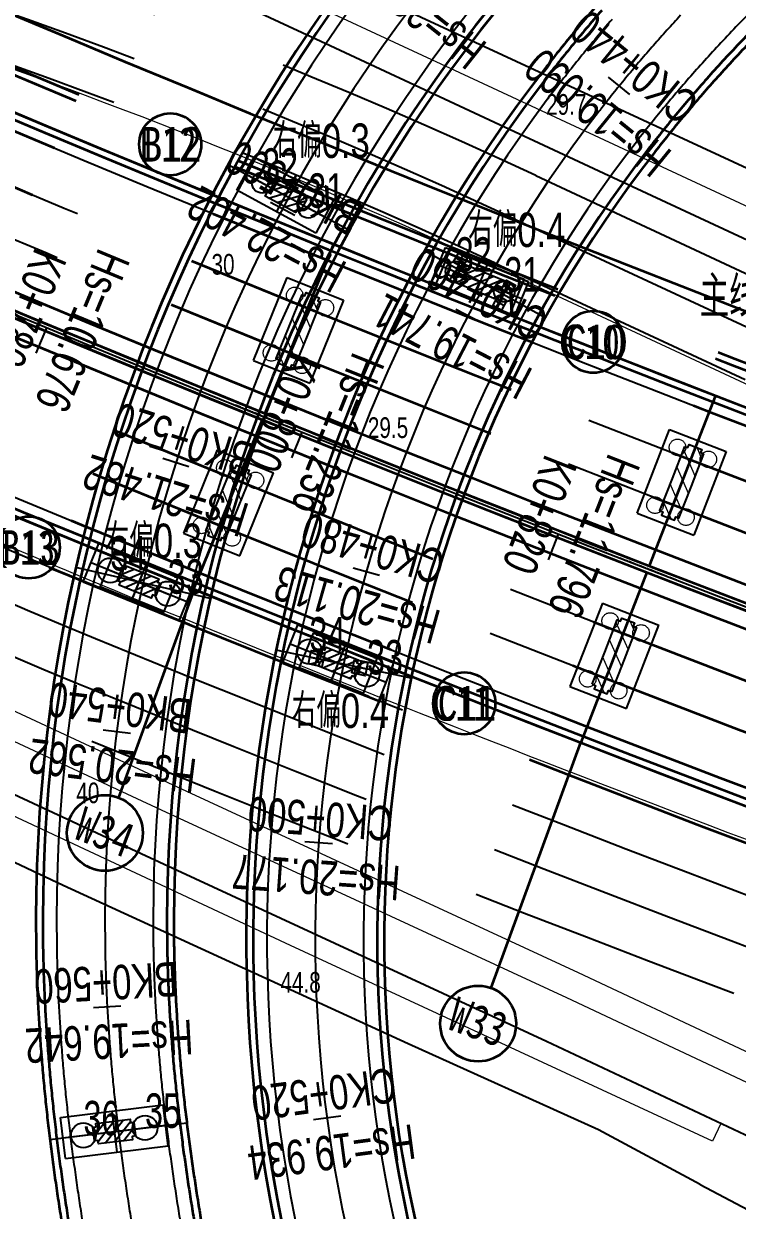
# Model space of a CAD drawing. Extents: x 0 to 558779, y 0 to 2762081.
# Drawn here: x 517031.2 to 517082.9, y 2757930.9 to 2758016.9 of the extents above; entities that cross this region are included whole.
import ezdxf
from ezdxf.enums import TextEntityAlignment as Align

# ---------------------------------------------------------------- set-up
doc = ezdxf.new("R2010")
doc.units = 0
doc.header["$LTSCALE"] = 20
for name, pattern in [('CENTER', [2, 1.25, -0.25, 0.25, -0.25]), ('DASHED', [19.049999999999997, 12.7, -6.349999999999999]), ('HIDDEN', [0.375, 0.25, -0.125])]:
    doc.linetypes.add(name, pattern=pattern)
for name, color, linetype in [('B-标线', 8, 'Continuous'), ('DL-互通边线', 75, 'Continuous'), ('DL-非机动车道边线', 6, 'Continuous'), ('L-主桥边线', 240, 'Continuous'), ('L-辅路绿化带', 3, 'Continuous'), ('QL-主线桥墩', 191, 'Continuous'), ('QL-分孔线', 4, 'Continuous'), ('QL-墩号', 6, 'Continuous'), ('QL-桥墩', 191, 'Continuous'), ('QL-桥跨数值', 6, 'Continuous'), ('XW_2022', 7, 'Continuous'), ('XW_B-20220918', 7, 'Continuous'), ('XW_C-20220918', 7, 'Continuous'), ('XW_丰海路', 7, 'Continuous'), ('主线墩中心线', 6, 'Continuous'), ('主线墩号', 1, 'Continuous'), ('桩号-2022', 7, 'Continuous'), ('点划线', 6, 'CENTER'), ('粗实线', 1, 'Continuous'), ('设计高-2022', 7, 'Continuous'), ('设计高-地面高-2022', 7, 'Continuous'), ('设计高-地面高-B-20220918', 7, 'Continuous'), ('设计高-地面高-C-20220918', 7, 'Continuous'), ('道路边线', 22, 'Continuous')]:
    doc.layers.add(name, color=color, linetype=linetype)
doc.layers.add('偏心', color=4, linetype='Continuous', plot=False)
doc.layers.add('坐标标注', color=6, linetype='Continuous', plot=False)
doc.layers.add('构造细实', color=5, linetype='Continuous', lineweight=15)
doc.layers.add('细虚线', color=2, linetype='DASHED', lineweight=15)
doc.styles.add('FS', font='仿宋_GB2312.ttf', dxfattribs={"width": 0.75})
doc.styles.get("Standard").update_dxf_attribs({"font": 'fsdb_e.shx', "width": 0.7, "bigfont": 'hzdx.shx'})
doc.styles.add('仿宋', font='simfang_0.ttf', dxfattribs={"width": 0.8})
pattern_1 = [(0, (0, 2.328306e-10), (0, 6.985), [5.08, -1.905]), (90, (0, 2.328306e-10), (-6.985, 4e-16), [5.08, -1.905])]

# ---------------------------------------------------------------- blocks, each defined once
blk = doc.blocks.new('(10-1)10m花瓶墩单排桩2根1.5')
h = blk.add_hatch()
h.set_pattern_fill('ANGLE', color=256)
h.set_pattern_definition(pattern_1)
h.paths.add_polyline_path([(-1.500000000000007, -0.5000000000001165), (-1.499999999999985, 0.5), (-1.249999999999992, 0.5), (-1.249999999999992, 0.75), (1.250000000000007, 0.75), (1.250000000000007, 0.5), (1.500000000000007, 0.5), (1.499999999999985, -0.5), (1.249999999999985, -0.5), (1.249999999999985, -0.75), (-1.250000000000014, -0.7500000000001165), (-1.250000000000014, -0.5000000000001165)])
h = blk.add_hatch()
h.set_pattern_fill('ANGLE', color=256)
h.set_pattern_definition(pattern_1)
h.paths.add_polyline_path([(-1.500000000000007, -0.5000000000001165), (-1.499999999999985, 0.5), (-1.249999999999992, 0.5), (-1.249999999999992, 0.75), (1.250000000000007, 0.75), (1.250000000000007, 0.5), (1.500000000000007, 0.5), (1.499999999999985, -0.5), (1.249999999999985, -0.5), (1.249999999999985, -0.75), (-1.250000000000014, -0.7500000000001165), (-1.250000000000014, -0.5000000000001165)])
h = blk.add_hatch()
h.set_pattern_fill('ANSI31', color=3, scale=0.15)
h.set_pattern_definition([(45, (0, 2.328306e-10), (-0.3367596045400932, 0.3367596045400933), [])])
h.paths.add_polyline_path([(-1.500000000000007, -0.5000000000001165), (-1.499999999999985, 0.5), (-1.249999999999992, 0.5), (-1.249999999999992, 0.75), (1.250000000000007, 0.75), (1.250000000000007, 0.5), (1.500000000000007, 0.5), (1.499999999999985, -0.5), (1.249999999999985, -0.5), (1.249999999999985, -0.75), (-1.250000000000014, -0.7500000000001165), (-1.250000000000014, -0.5000000000001165)])
at = {"layer": 'QL-桥墩', "color": 1}
for p, q in [((-3.25, -1.350000000093132), (-3.25, 1.350000000093132)), ((-3.25, 1.350000000093132), (3.25, 1.350000000093132)), ((3.25, 1.350000000093132), (3.25, -1.350000000093132)), ((3.25, -1.350000000093132), (-3.25, -1.350000000093132))]:
    blk.add_line(p, q, dxfattribs=at)
at = {"layer": 'QL-桥墩', "color": 3, "linetype": 'CENTER'}
for p, q in [((0, -1.350000000093132), (0, 1.350000000093132)), ((3.25, 0), (-3.25, 0))]:
    blk.add_line(p, q, dxfattribs=at)
at = {"layer": 'QL-桥墩', "color": 1}
blk.add_lwpolyline([(-1.500000000000007, -0.5000000000001165), (-1.499999999999985, 0.5), (-1.249999999999992, 0.5), (-1.249999999999992, 0.75), (1.250000000000007, 0.75), (1.250000000000007, 0.5), (1.500000000000007, 0.5), (1.499999999999985, -0.5), (1.249999999999985, -0.5), (1.249999999999985, -0.75), (-1.250000000000014, -0.75), (-1.250000000000014, -0.5000000000001165)], close=True, dxfattribs=at)
at = {"layer": 'QL-桥墩', "color": 3}
for centre in [(-1.899999999965075, 0), (1.900000000023283, 0)]:
    blk.add_circle(centre, 0.7499999999999999, dxfattribs=at)
blk = doc.blocks.new('W35-W37')
at = {"layer": '构造细实'}
h = blk.add_hatch(dxfattribs=at)
h.set_pattern_fill('ANSI31', color=4, scale=30, style=0)
h.set_pattern_definition([(45, (-0.125, 0), (-67.35192090801864, 67.35192090801866), [])])
h.paths.add_polyline_path([(-925.1250007925264, 74.99999999999976), (-675.1250008007628, 74.99999999999251), (-425.1250008089991, 74.99999999999251), (-425.1250008089991, 49.9999999999925), (-400.1250008089991, 49.9999999999925), (-400.1250008089991, -50.0000000000075), (-425.1250008089991, -50.0000000000075), (-425.1250008089991, -75.00000000000749), (-675.1250008007628, -75.00000000000749), (-925.1250007925264, -75.00000000000749), (-925.1250007925264, -50.0000000000075), (-950.1250007925264, -50.0000000000075), (-950.1250007925264, 49.9999999999925), (-925.1250007925264, 49.9999999999925)])
h = blk.add_hatch(dxfattribs=at)
h.set_pattern_fill('ANSI31', color=4, scale=30, style=0)
h.set_pattern_definition([(45, (0.125, 0), (-67.35192090801864, 67.35192090801866), [])])
h.paths.add_polyline_path([(925.1250007925264, 74.99999999999976), (675.1250008007628, 74.99999999999251), (425.1250008089991, 74.99999999999251), (425.1250008089991, 49.9999999999925), (400.1250008089991, 49.9999999999925), (400.1250008089991, -50.0000000000075), (425.1250008089991, -50.0000000000075), (425.1250008089991, -75.00000000000749), (675.1250008007628, -75.00000000000749), (925.1250007925264, -75.00000000000749), (925.1250007925264, -50.0000000000075), (950.1250007925264, -50.0000000000075), (950.1250007925264, 49.9999999999925), (925.1250007925264, 49.9999999999925)])
at = {"layer": '点划线', "ltscale": 2}
blk.add_line((2.274e-13, -220.0000000000075), (0, 220.0000000000075), dxfattribs=at)
at = {"layer": '粗实线'}
for p, q in [((-1000.125000792526, 219.9999999999925), (-1000.125000792526, -220.0000000000075)), ((-350.1250008089992, 219.9999999999998), (-1000.125000792526, 219.9999999999852)), ((-350.1250008089992, 219.9999999999925), (-350.1250008089992, -220.0000000000075)), ((350.1250008089992, 219.9999999999925), (350.1250008089992, -220.0000000000075)), ((350.1250008089992, 219.9999999999998), (1000.125000792526, 219.9999999999852)), ((1000.125000792526, 219.9999999999925), (1000.125000792526, -220.0000000000075)), ((-1000.125000792526, -220.0000000000075), (-350.1250008089992, -220.0000000000075)), ((1000.125000792526, -220.0000000000075), (350.1250008089992, -220.0000000000075))]:
    blk.add_line(p, q, dxfattribs=at)
at = {"layer": '粗实线', "color": 4}
for points in [[(-925.1250007925264, 74.99999999999251), (-925.1250007925264, 49.9999999999925), (-950.1250007925264, 49.9999999999925), (-950.1250007925264, -50.0000000000075), (-925.1250007925264, -50.0000000000075), (-925.1250007925264, -75.00000000000749)], [(-925.1250007925264, 74.99999999999976), (-675.1250008007628, 74.99999999999251), (-425.1250008089991, 74.99999999999251), (-425.1250008089991, 49.9999999999925), (-400.1250008089991, 49.9999999999925), (-400.1250008089991, -50.0000000000075), (-425.1250008089991, -50.0000000000075), (-425.1250008089991, -75.00000000000749), (-675.1250008007628, -75.00000000000749), (-925.1250007925264, -75.00000000000749)], [(925.1250007925264, 74.99999999999976), (675.1250008007628, 74.99999999999251), (425.1250008089991, 74.99999999999251), (425.1250008089991, 49.9999999999925), (400.1250008089991, 49.9999999999925), (400.1250008089991, -50.0000000000075), (425.1250008089991, -50.0000000000075), (425.1250008089991, -75.00000000000749), (675.1250008007628, -75.00000000000749), (925.1250007925264, -75.00000000000749)], [(925.1250007925264, 74.99999999999251), (925.1250007925264, 49.9999999999925), (950.1250007925264, 49.9999999999925), (950.1250007925264, -50.0000000000075), (925.1250007925264, -50.0000000000075), (925.1250007925264, -75.00000000000749)]]:
    blk.add_lwpolyline(points, dxfattribs=at)
at = {"layer": '细虚线', "ltscale": 5}
for centre in [(-900.1250008007628, 119.9999999999925), (-450.1250008007628, 119.9999999999925), (450.1250008007628, 119.9999999999925), (900.1250008007628, 119.9999999999925), (-900.1250008007628, -120.0000000000075), (-450.1250008007628, -120.0000000000075), (450.1250008007628, -120.0000000000075), (900.1250008007628, -120.0000000000075)]:
    blk.add_circle(centre, 60, dxfattribs=at)
blk = doc.blocks.new('主线桥墩10.09')
at = {"layer": 'L-主桥边线', "lineweight": 35}
for points in [[(-22.09346182737499, 24.23848303081468, 0.0666659367072392), (484.4883812573389, -122.4187976215034)], [(-32.98621173837455, -0.4667406943626702, 0.0668908931568366), (482.2642752000247, -149.3860236215405)]]:
    blk.add_lwpolyline(points, format="xyb", dxfattribs=at)
at = {"layer": 'L-主桥边线', "color": 1, "lineweight": 35}
for points in [[(-27.44311974686571, 12.11644773883745, 0.0745330961224571), (544.57832292316, -143.8253113320097), (1927.554360731505, -306.8760259551928)], [(-27.64468672825024, 11.65887725027278, 0.0745330961224291), (544.5197791802347, -144.3218721337616), (1927.495816988172, -307.3725867569446)]]:
    blk.add_lwpolyline(points, format="xyb", dxfattribs=at)
at = {"layer": '主线墩中心线', "linetype": 'CENTER', "lineweight": 35}
for p, q in [((32.78839598712512, 1.038906755857169), (27.81298846413847, -11.24147676909342)), ((60.48823719500798, -9.942584739997983), (55.6975882400875, -22.29621506202966)), ((27.62523723673075, -11.70488746836781), (22.64982970140409, -23.98527102451772)), ((55.51680903421948, -22.76238979166373), (50.72616006742464, -35.11602014489472))]:
    blk.add_line(p, q, dxfattribs=at)
at = {"layer": '主线墩号', "lineweight": 35}
for p, q in [((22.69861381215742, -23.99479766748846), (17.19852944131708, -39.1006067590788)), ((50.7368459191639, -35.04588122433052), (44.20953603717498, -52.90391983091831))]:
    blk.add_line(p, q, dxfattribs=at)
for centre in [(16.2196505900938, -41.67048928467557), (43.28594016697024, -55.49418442510068)]:
    blk.add_circle(centre, 2.75, dxfattribs=at)
at = {"layer": '主线墩号'}
for p, xscale, yscale, zscale, rotation in [((27.71911285025999, -11.47318211849779), 0.0100000000110248, 0.0100000000110248, 0.0100000000110248, 67.94462884125534), ((55.60719863703707, -22.52930242661387), 0.0099999999149576, 0.0099999999149576, 0.0099999999149576, 68.80406556073599)]:
    blk.add_blockref('W35-W37', p, dxfattribs=dict(at, xscale=xscale, yscale=yscale, zscale=zscale, rotation=rotation))
at = {"layer": '主线墩号', "lineweight": 35, "style": '仿宋', "width": 0.8}
for s, rotation, p in [('W34', 339.1479565371667, (16.22971400857204, -41.60116048017515)), ('W33', 340.3755805796569, (43.30785855452996, -55.3674875581637))]:
    blk.add_text(s, height=2.5, rotation=rotation, dxfattribs=at).set_placement(p, align=Align.MIDDLE_CENTER)
blk = doc.blocks.new('乌屿C10')
h = blk.add_hatch()
h.set_pattern_fill('ANSI31', color=3, scale=0.15, angle=-22.27181109609696)
h.set_pattern_definition([(22.72818890390301, (-2.328306e-10, 0), (-0.1840038901660609, 0.4392682903462943), [])])
h.paths.add_polyline_path([(-1.947753420332446, 0.2574036014266312), (-1.568752499995753, 1.182799895759671), (-1.337403426645323, 1.088049666024744), (-1.242653196444734, 1.319398739375174), (1.811154576251283, 0.068695702124387), (1.716404346516355, -0.1626533716917038), (1.947753419401124, -0.2574036018922925), (1.568752499530091, -1.182799896225333), (1.337403425714001, -1.088049666490405), (1.242653195513412, -1.319398739840835), (-1.811154576716944, -0.0686957025900483), (-1.716404347447678, 0.1626533712260425)])
at = {"layer": 'QL-桥墩', "color": 1}
for p, q in [((-3.519189201819243, -0.0175320063717663), (-2.495886716875247, 2.481037989724427)), ((-2.495886716875247, 2.481037989724427), (3.519189199141692, 0.0175320073030889)), ((3.519189199141692, 0.0175320073030889), (2.495886714197695, -2.481037988793104)), ((2.495886714197695, -2.481037988793104), (-3.519189201819243, -0.0175320063717663))]:
    blk.add_line(p, q, dxfattribs=at)
at = {"layer": 'QL-桥墩', "color": 3, "linetype": 'CENTER'}
for p, q in [((-3.00753795937635, 1.23175299167633), (3.007537956698797, -1.231752990745007)), ((0.5116512411623262, 1.249284998513758), (-0.5116512438398786, -1.249284997582435))]:
    blk.add_line(p, q, dxfattribs=at)
at = {"layer": 'QL-桥墩', "color": 1}
blk.add_lwpolyline([(-1.947753420332446, 0.2574036014266312), (-1.568752499995753, 1.182799895759671), (-1.337403426645323, 1.088049666024744), (-1.242653196444734, 1.319398739375174), (1.811154576251283, 0.068695702124387), (1.716404346516355, -0.1626533716917038), (1.947753419401124, -0.2574036018922925), (1.568752499530091, -1.182799896225333), (1.337403425714001, -1.088049666490405), (1.242653195513412, -1.319398739840835), (-1.811154576716944, -0.0686957025900483), (-1.716404347447678, 0.1626533712260425)], close=True, dxfattribs=at)
at = {"layer": 'QL-桥墩', "color": 3}
for centre in [(-1.758252961444668, 0.7201017490588129), (1.758252958708908, -0.7201017481274903)]:
    blk.add_circle(centre, 0.7499999999999999, dxfattribs=at)
at = {"layer": '偏心'}
for p, q in [((-1.756663186533842, 1.729265582747757), (-1.100821316766086, 1.365436718799173)), ((-1.610656683740671, 1.219430216122418), (-1.246827819908503, 1.875272085424512)), ((-2.397001987730618, 0.5749838943593204), (-1.741160118661355, 0.2111550285480916)), ((-1.887166620639618, 0.7209903956390918), (-2.250995485985185, 0.0651485272683203)), ((1.741160116158425, -0.2111550271511078), (2.397001985926181, -0.5749838910996914)), ((1.887166618951596, -0.7209903937764466), (2.250995482783764, -0.0651485244743526)), ((1.100821314612403, -1.365436716005206), (1.756663183681666, -1.729265581816434)), ((1.610656681703403, -1.219430214725434), (1.246827816357836, -1.875272083096206))]:
    blk.add_line(p, q, dxfattribs=at)
for points in [[(3.195300511608365, 0.1501823244616389), (-2.171997997793368, 2.348387663718312), (-3.195300483028404, -0.1501823328435421), (2.171998026315122, -2.348387672100216)], [(-1.282735748856794, 1.037515783682465), (-1.938577617926057, 1.40134464809671), (-1.574748754093889, 2.057186517398804), (-0.9189068843261338, 1.69335765345022)], [(-1.559245685988571, 0.5390759631991388), (-2.215087554825004, 0.9029048276133836), (-2.578916420170571, 0.2470629592426121), (-1.923074551334138, -0.1167659065686166)], [(2.215087553835473, -0.9029048262163996), (1.55924568476621, -0.5390759618021548), (1.923074548598378, 0.1167659074999392), (2.578916418366134, -0.2470629564486444)], [(1.93857761635445, -1.401344647165387), (1.282735747518017, -1.037515782751142), (0.9189068821724504, -1.693357651121914), (1.574748751008883, -2.057186516933143)]]:
    blk.add_lwpolyline(points, close=True, dxfattribs=at)
blk = doc.blocks.new('B13 B14等')
h = blk.add_hatch()
h.set_pattern_fill('ANSI31', color=3, scale=0.15, angle=179.9999999978113)
h.set_pattern_definition([(224.9999999978113, (0, 0), (0.3367596045272294, -0.3367596045529571), [])])
h.paths.add_polyline_path([(1.5, 0.5), (1.5, -0.5), (1.25, -0.5), (1.25, -0.75), (-1.25, -0.75), (-1.25, -0.5), (-1.5, -0.5), (-1.5, 0.5), (-1.25, 0.5), (-1.25, 0.75), (1.25, 0.75), (1.25, 0.5)])
at = {"layer": 'QL-桥墩', "color": 1}
for p, q in [((-3.75, 1.5), (3.75, 1.5)), ((-3.75, -1.5), (-3.75, 1.5)), ((3.75, -1.5), (3.75, 1.5)), ((-3.75, -1.5), (3.75, -1.5))]:
    blk.add_line(p, q, dxfattribs=at)
at = {"layer": 'QL-桥墩', "color": 3, "linetype": 'CENTER'}
for p, q in [((0, 1.5), (0, -1.5)), ((-3.75, 0), (3.75, 0))]:
    blk.add_line(p, q, dxfattribs=at)
at = {"layer": 'QL-桥墩', "color": 1}
blk.add_lwpolyline([(1.5, 0.5), (1.5, -0.5), (1.25, -0.5), (1.25, -0.75), (-1.25, -0.75), (-1.25, -0.5), (-1.5, -0.5), (-1.5, 0.5), (-1.25, 0.5), (-1.25, 0.75), (1.25, 0.75), (1.25, 0.5)], close=True, dxfattribs=at)
at = {"layer": 'QL-桥墩', "color": 3}
for centre in [(-2.250000000116415, 0), (2.250000000116415, 0)]:
    blk.add_circle(centre, 0.9, dxfattribs=at)

msp = doc.modelspace()

# ---------------------------------------------------------------- linework, layer by layer
at = {"layer": 'B-标线', "linetype": 'Continuous', "ltscale": 4}
msp.add_line((517068.3298220995, 2758005.899486037), (517100.1450755458, 2757991.069520029), dxfattribs=at)
at = {"layer": 'B-标线', "linetype": 'HIDDEN', "ltscale": 4}
for p, q in [((517066.8511275192, 2758002.72718997), (517098.6663809653, 2757987.897223962)), ((517065.3724329387, 2757999.554893903), (517097.1876863849, 2757984.724927895))]:
    msp.add_line(p, q, dxfattribs=at)
at = {"layer": 'B-标线', "lineweight": 35, "flags": 128}
for points in [[(516332.9539138029, 2758339.613788994), (516966.6872571261, 2758045.7680116, 0.0793686081780521), (517567.750595335, 2757875.684348863), (518685.095573749, 2757743.951121216)], [(516325.1717994775, 2758322.830204853), (516958.9051428008, 2758028.98442746, 0.079368608178038), (517565.5844768466, 2757857.311599186), (518685.095573749, 2757725.322989553)], [(516323.9098349922, 2758320.108542561), (516957.6431783156, 2758026.262765167, 0.0793686081780461), (517565.233214389, 2757854.332234373), (518685.095573749, 2757722.302211446)]]:
    msp.add_lwpolyline(points, format="xyb", dxfattribs=at)
at = {"layer": 'B-标线', "linetype": 'HIDDEN', "lineweight": 35, "ltscale": 5, "flags": 128}
for points in [[(516331.2712944893, 2758335.984905937), (516965.0046378126, 2758042.139128543, 0.0793686081780467), (517567.2822453916, 2757871.711862446), (518685.095573749, 2757739.923417072)], [(516331.4816219035, 2758336.438516319), (516965.2149652268, 2758042.592738925, 0.0793686081780571), (517567.3407891346, 2757872.208423248), (518685.095573749, 2757740.426880091)], [(516329.6938388828, 2758332.58282807), (516963.4271822062, 2758038.737050676, 0.0793686081780464), (517566.8431673196, 2757867.98765643), (518685.095573749, 2757736.147444438)], [(516328.1163832764, 2758329.180750204), (516961.8497265997, 2758035.33497281, 0.0793686081780372), (517566.4040892477, 2757864.263450414), (518685.095573749, 2757732.371471804)], [(516326.6440913769, 2758326.005477528), (516960.3774347003, 2758032.159700135, 0.07936860817803301), (517565.9942830471, 2757860.7875248), (518685.095573749, 2757728.847230678)], [(516322.4375430929, 2758316.933269886), (516956.1708864162, 2758023.087492492, 0.079368608178051), (517564.8234081885, 2757850.856308758), (518947.7994459439, 2757687.805594135, 0.0200316140230398), (519307.5468970618, 2757659.942024764), (521003.5519569056, 2757596.751981205)], [(516320.9652511935, 2758313.757997211), (516954.6985945168, 2758019.912219817, 0.0793686081780398), (517564.4136019879, 2757847.380383144), (518947.3896397434, 2757684.329668521, 0.0200316140230388), (519307.4165838865, 2757656.444451538), (521003.4216295536, 2757593.254408507)], [(516319.387795587, 2758310.355919344), (516953.1211389103, 2758016.51014195, 0.0793686081780306), (517563.9745239159, 2757843.656177128), (518946.9505616714, 2757680.605462505, 0.0200316140230382), (519307.2769626272, 2757652.697051652), (521003.2819931051, 2757589.507009187)], [(516317.8103399805, 2758306.953841478), (516951.5436833039, 2758013.108064084, 0.0793686081780214), (517563.535445844, 2757839.931971113), (518946.5114835995, 2757676.88125649, 0.0200316140230376), (519307.1373413681, 2757648.949651766), (521003.1423566565, 2757585.759609868)]]:
    msp.add_lwpolyline(points, format="xyb", dxfattribs=at)
at = {"layer": 'B-标线', "linetype": 'Continuous', "ltscale": 4}
for points in [[(516801.4486363618, 2758113.842317293), (516963.4271821143, 2758038.737050697, 0.0793686081867384), (517566.8431672895, 2757867.987656427), (518230.0852143604, 2757789.792455073)], [(516796.926596957, 2758104.089694076), (516958.9051427089, 2758028.984427481, 0.0793686081867512), (517565.5844768166, 2757857.311599182), (518228.8265238876, 2757779.116397829)], [(516795.6646324722, 2758101.368031784), (516957.6431782236, 2758026.262765188, 0.0793686081867587), (517565.2332143592, 2757854.33223437), (518228.4752614301, 2757776.137033017)], [(516791.1425930676, 2758091.615408567), (516953.1211388182, 2758016.510141971, 0.0793686081867713), (517563.9745238861, 2757843.656177125), (518227.2165709573, 2757765.460975772)]]:
    msp.add_lwpolyline(points, format="xyb", dxfattribs=at)
at = {"layer": 'B-标线', "linetype": 'Continuous', "ltscale": 4, "flags": 128}
for points in [[(517073.8617120562, 2758017.228431094, 0.0038974120236101), (517072.7389401856, 2758015.914390851, 0.0038974120240515), (517071.6707038233, 2758014.623968691, 0.003897412023455), (517070.6530020705, 2758013.354816336, 0.0019486986111772), (517070.1619466807, 2758012.727507051, 0.5608428305396788), (517131.5067483326, 2757850.736348517, 0.001948698611638)], [(517083.9968125879, 2758017.87757318, 0.0038974120240097), (517082.674749615, 2758016.512630774, 0.0038974120243904), (517081.4311442154, 2758015.187966466, 0.0038974120236629), (517080.2577954902, 2758013.898418534, 0.0038974120245818), (517079.1479825677, 2758012.639820837, 0.0038974120239624), (517078.0961138451, 2758011.408762107, 0.0038974120238525), (517077.097476449, 2758010.202414793, 0.0038974120238387), (517076.1480529534, 2758009.018410474, 0.001948698611699), (517075.6907564053, 2758008.4342259, 0.5608428305425458), (517132.8049201029, 2757857.614920319, 0.0019486986118483)], [(517033.5885756226, 2757950.05658255, 0.0003254660946081), (517033.5909602389, 2757949.908840202, 0.0012150574153333), (517033.6016494903, 2757949.352846653, 0.0032750117097754), (517033.6448152376, 2757947.824275998, 0.0031750106688896), (517033.7076343668, 2757946.297888695, 0.00307500969216), (517033.7894529182, 2757944.773803201, 0.0029750087775723), (517033.8896145468, 2757943.25221561, 0.0028750079208149), (517034.0074632382, 2757941.733299232, 0.0027750071227608), (517034.1423437847, 2757940.217205403, 0.0026750063804476), (517034.2936022158, 2757938.704064306, 0.0025750056908908), (517034.4605861838, 2757937.193985788, 0.0024750050540044), (517034.6426453106, 2757935.687060179, 0.0023750044653855), (517034.8391314924, 2757934.183359116, 0.0022750039251926), (517035.0493991655, 2757932.682936357, 0.0021750034297137), (517035.2728055366, 2757931.185828599, 0.00207500297757), (517035.508710778, 2757929.692056288, 0.0019750025683608)], [(517040.5877360617, 2757950.164994479, 0.000325466095216), (517040.5899736092, 2757950.026363994, 0.0012150574169909), (517040.6000085272, 2757949.504407835, 0.0032750117089417), (517040.6405813546, 2757948.067702447, 0.0031750106685026), (517040.699744885, 2757946.630139355, 0.0030750096929377), (517040.7769479449, 2757945.192029518, 0.0029750087761985), (517040.8716380539, 2757943.753561544, 0.0028750079217007), (517040.9832597131, 2757942.314903515, 0.0027750071225664), (517041.1112548451, 2757940.876203607, 0.0026750063804537), (517041.2550631983, 2757939.437590712, 0.0025750056909092), (517041.4141227104, 2757937.999175064, 0.0024750050540747), (517041.5878698385, 2757936.561048885, 0.0023750044656297), (517041.7757398515, 2757935.123287024, 0.0022750039245068), (517041.9771670903, 2757933.685947612, 0.0021750034297182), (517042.1915851941, 2757932.249072715, 0.0020750029779182), (517042.4184272945, 2757930.812688994, 0.0019750025674402), (517042.6571261817, 2757929.376808363, 0.0018750021969915)]]:
    msp.add_lwpolyline(points, format="xyb", dxfattribs=at)
at = {"layer": 'B-标线', "linetype": 'Continuous', "ltscale": 4}
for radius in [113.5, 106.5]:
    msp.add_arc((517147.0749616849, 2757951.814472903), radius, 59.6556304346143, 180.8874347898424, dxfattribs=at)
at = {"layer": 'B-标线', "linetype": 'HIDDEN', "ltscale": 3}
for radius in [783, 786.5, 790.2499999999999, 794]:
    msp.add_arc((516457.0878945999, 2758270.034214213), radius, 304.6964323397392, 344.3172514265632, dxfattribs=at)
at = {"layer": 'B-标线', "linetype": 'HIDDEN', "ltscale": 4}
for centre, radius, start, end in [((517799.5838172971, 2759842.065125098), 1991.499999995303, 245.1240635667524, 263.2759572686483), ((517799.5838172974, 2759842.065125098), 1994.999999995363, 245.1240635667524, 263.2759572686483), ((516896.27314557, 2757636.78017936), 407.2499999999998, 65.0084771060664, 71.69185281088758), ((517799.5838173004, 2759842.065125098), 2004.999999995639, 245.1240635667524, 263.2759572686483), ((517799.583817301, 2759842.065125098), 2008.499999995699, 245.1240635667524, 263.2759572686483), ((516896.27314557, 2757636.78017936), 403.7499999999998, 65.0084771060664, 71.69185281088758), ((516896.27314557, 2757636.78017936), 400.25, 65.0084771060664, 71.69185281088758), ((517266.2242047081, 2758530.624853435), 600.25, 243.9572312393667, 247.8685423751956), ((517266.2242047081, 2758530.624853435), 603.75, 243.9572312393667, 247.8685423751956), ((517266.2242047081, 2758530.624853435), 607.2499999999999, 243.9572312393667, 247.8685423751956), ((517799.5838173046, 2759842.065125097), 2015.999999995297, 247.8685423751956, 250.0806048431097), ((517799.5838173046, 2759842.065125097), 2019.499999995296, 247.8685423751956, 250.0702312119543), ((517799.5838173046, 2759842.065125097), 2022.999999995297, 247.8685423751956, 250.0598936613231), ((517799.5838173046, 2759842.065125097), 2026.499999995297, 247.8685423751956, 250.0495920002467)]:
    msp.add_arc(centre, radius, start, end, dxfattribs=at)
at = {"layer": 'DL-互通边线', "lineweight": 35, "flags": 128}
for points in [[(517072.7289398712, 2758018.211704798, 0.0038974120233241), (517071.5909744611, 2758016.879882795, 0.0038974120241298), (517070.5078240274, 2758015.57144459, 0.003897412023358), (517069.475491214, 2758014.284046222, 0.0019486986108796), (517068.9772023171, 2758013.647496612, 0.5608428305396009), (517131.2285683756, 2757849.2623689, 0.0019486986116384)], [(517086.4602577722, 2758018.220776348, 0.0038974120231895), (517085.0660881971, 2758016.825599002, 0.0038974120236635), (517083.7603005556, 2758015.477459699, 0.0038974120242055), (517082.5327054658, 2758014.169849179, 0.0038974120237356), (517081.3750984124, 2758012.897601777, 0.003897412024745), (517080.2807548952, 2758011.656547298, 0.0038974120246092), (517079.2440796953, 2758010.443270311, 0.0038974120236081), (517078.2603563561, 2758009.25493903, 0.0038974120243384), (517077.3255639094, 2758008.089180712, 0.0019486986117863), (517076.8755019953, 2758007.514237919, 0.5608428305409509), (517133.0830994394, 2757859.088900054, 0.0019486986115113)], [(517073.1065305997, 2758017.883946896, 0.0038974120234186), (517071.9736297026, 2758016.558052148, 0.0038974120235812), (517070.895450626, 2758015.25561929, 0.0038974120236774), (517069.8679948328, 2758013.974302927, 0.0019486986112739), (517069.3721171049, 2758013.340833425, 0.5608428305413693), (517131.3212950279, 2757849.753695439, 0.0019486986116383)], [(517084.709662994, 2758017.176257061, 0.0038974120238078), (517083.398450242, 2758015.822516723, 0.0038974120239941), (517082.1655183824, 2758014.509221608, 0.0038974120242291), (517081.0026641049, 2758013.231207363, 0.0038974120244171), (517079.9031641194, 2758011.984305144, 0.0038974120240741), (517078.8614244119, 2758010.76510091, 0.0038974120239909), (517077.8727297204, 2758009.570764284, 0.0038974120237929), (517076.9330602574, 2758008.398923966, 0.0019486986114007), (517076.4805867986, 2758007.82090058, 0.5608428305424669), (517132.9903729938, 2757858.597573476, 0.0019486986117503)], [(517032.5886955598, 2757950.041095132, 0.0003254660945291), (517032.5911011859, 2757949.892051089, 0.0012150574164105), (517032.6018839137, 2757949.331195056, 0.0032750117087561), (517032.645420078, 2757947.789500792, 0.0031750106685323), (517032.7087614356, 2757946.250424315, 0.0030750096913939), (517032.7912393429, 2757944.714056584, 0.002975008776979), (517032.8921826171, 2757943.180594763, 0.0028750079212), (517033.0109208847, 2757941.650212905, 0.0027750071230295), (517033.1467850619, 2757940.123062802, 0.0026750063808963), (517033.2991077897, 2757938.599274819, 0.002575005691213), (517033.4672238227, 2757937.078958748, 0.0024750050537712), (517033.650470378, 2757935.56220465, 0.00237500446597), (517033.8481874411, 2757934.049083701, 0.0022750039248891), (517034.0597180334, 2757932.539649035, 0.0021750034291403), (517034.2844084427, 2757931.033936582, 0.0020750029781536), (517034.5216084186, 2757929.531965901, 0.0019750025679784)], [(517041.5876161245, 2757950.180481898, 0.0003254660953097), (517041.5898326621, 2757950.043153107, 0.0012150574158407), (517041.5997741039, 2757949.526059432, 0.0032750117089673), (517041.639976514, 2757948.102477655, 0.0031750106688904), (517041.6986178161, 2757946.677603735, 0.0030750096917603), (517041.77516152, 2757945.251776135, 0.0029750087768168), (517041.8690699835, 2757943.825182392, 0.0028750079213039), (517041.9798020666, 2757942.397989841, 0.0027750071231756), (517042.1068135681, 2757940.970346208, 0.0026750063808386), (517042.2495576244, 2757939.542380199, 0.0025750056913958), (517042.4074850714, 2757938.114202104, 0.0024750050535154), (517042.580044771, 2757936.685904414, 0.0023750044650121), (517042.7666839028, 2757935.25756244, 0.0022750039248232), (517042.9668482225, 2757933.829234935, 0.0021750034296031), (517043.1799822879, 2757932.400964733, 0.0020750029779665), (517043.405529654, 2757930.972779381, 0.0019750025678494), (517043.6429330379, 2757929.544691781, 0.0018750021970911)], [(517042.0875561558, 2757950.188225607, 0.0003254660942487), (517042.0897621886, 2757950.051547663, 0.0012150574158004), (517042.0996568915, 2757949.536885265, 0.0032750117087241), (517042.1396740835, 2757948.119865558, 0.0031750106696045), (517042.1980542817, 2757946.701335925, 0.003075009691164), (517042.2742683077, 2757945.281649444, 0.0029750087771299), (517042.3677859483, 2757943.860992816, 0.0028750079220393), (517042.4780732433, 2757942.439533004, 0.0027750071234937), (517042.6045929295, 2757941.017417508, 0.0026750063805944), (517042.7468048374, 2757939.594774942, 0.0025750056920579), (517042.9041662519, 2757938.171715624, 0.002475005053239), (517043.0761322373, 2757936.748332179, 0.0023750044654703), (517043.2621559284, 2757935.324700147, 0.0022750039249829), (517043.4616887885, 2757933.900878595, 0.0021750034292102), (517043.6741808349, 2757932.476910741, 0.0020750029783219), (517043.8990808339, 2757931.052824573, 0.0019750025680557), (517044.135836466, 2757929.62863349, 0.0018750021971283)], [(517032.0887555284, 2757950.033351423, 0.0003254660944891), (517032.0911716595, 2757949.883656532, 0.0012150574164329), (517032.1020011247, 2757949.320369287, 0.0032750117095123), (517032.1457224885, 2757947.772113464, 0.0031750106688335), (517032.20932497, 2757946.226692125, 0.003075009691938), (517032.2921325553, 2757944.684183275, 0.0029750087766895), (517032.3934666523, 2757943.144784338, 0.0028750079213863), (517032.5126497079, 2757941.608669742, 0.0027750071235713), (517032.6490057004, 2757940.075991502, 0.0026750063803168), (517032.8018605766, 2757938.546880076, 0.0025750056913725), (517032.9705426422, 2757937.021445229, 0.0024750050540403), (517033.1543829118, 2757935.499776885, 0.0023750044662537), (517033.3527154154, 2757933.981945992, 0.0022750039247388), (517033.5648774672, 2757932.468005374, 0.0021750034295122), (517033.7902098957, 2757930.957990573, 0.0020750029778171), (517034.0280572388, 2757929.451920708, 0.0019750025683783)]]:
    msp.add_lwpolyline(points, format="xyb", dxfattribs=at)
at = {"layer": 'DL-互通边线', "lineweight": 35}
for radius in [115, 114.5, 105.5, 105]:
    msp.add_arc((517147.0749616849, 2757951.814472903), radius, 59.17598161278978, 180.8874347898424, dxfattribs=at)
at = {"layer": 'DL-非机动车道边线'}
for points in [[(516681.0566446671, 2758183.739579687), (516711.5878503283, 2758169.538312119), (516738.6515630135, 2758156.971178772), (516772.8385979254, 2758141.062565848), (516808.2715496399, 2758124.56986856), (516839.1821436236, 2758110.258871889), (516853.0517485953, 2758103.828626121), (516882.5965200831, 2758090.133651346), (516911.287900856, 2758076.85568377), (516929.9530417529, 2758068.206258962), (516947.097252483, 2758060.454452646), (516965.4531707728, 2758051.738971829), (516974.5454576876, 2758047.558721779), (516993.549987901, 2758041.675504648), (517012.5093214209, 2758034.732154911), (517026.0084902067, 2758029.788444736), (517043.3052701472, 2758020.0610929), (517053.4141712872, 2758015.328331555), (517072.8970092678, 2758006.253023013), (517101.0956648295, 2757993.108853256), (517124.6999935401, 2757982.12976665, 0.4306366615324721), (517151.7109261781, 2757992.852739779)], [(517044.7342069272, 2757809.100360073), (517058.8683662415, 2757826.631980896), (517074.0564422608, 2757847.164663315), (517083.9565186818, 2757861.865039911), (517095.0126450361, 2757878.918083692), (517108.0601855884, 2757900.266730171, 0.4464819280451201), (517099.5080816624, 2757928.794095703), (517069.0991663104, 2757943.098395486), (517039.7140455515, 2757956.705436025), (517020.4841342378, 2757965.653064004), (517007.2945490994, 2757971.802677256), (516996.6178037522, 2757977.746782847), (516976.3382851939, 2757989.233846389), (516965.1264506496, 2757995.575428111), (516962.7974482693, 2757996.859077555), (516957.3879894088, 2757999.358966541), (516940.7011428747, 2758007.073619303), (516913.1109260304, 2758019.893427471), (516874.4365481937, 2758037.778567206), (516827.5926007746, 2758059.467839989), (516777.9550083915, 2758082.512094162), (516745.8955914464, 2758097.413639196), (516707.8055447344, 2758115.199285452), (516677.9872506862, 2758129.054195467)]]:
    msp.add_lwpolyline(points, format="xyb", dxfattribs=at)
at = {"layer": 'L-主桥边线', "lineweight": 35}
for points in [[(516801.7641274831, 2758114.522732867), (516963.7426732357, 2758039.417466271, 0.0715019287529646), (517505.3122830437, 2757876.976510274)], [(516801.9744548971, 2758114.976343249), (516963.9530006499, 2758039.871076653, 0.0714970484100831), (517505.3481757935, 2757877.476710887)], [(516796.1904510075, 2758102.502057739), (516958.1689967592, 2758027.396791143, 0.0793686081867523), (517565.3795737164, 2757855.573636375), (518228.6216207877, 2757777.378435022)], [(516796.4007784217, 2758102.955668121), (516958.3793241734, 2758027.850401526, 0.0793686081867576), (517565.4381174593, 2757856.070197177), (518228.6801645306, 2757777.874995824)], [(516790.6167745321, 2758090.481382612), (516952.5953202827, 2758015.376116016, 0.0715934765951041), (517502.1131767932, 2757850.660227038, 0.0715934765951041)], [(516790.8271019464, 2758090.934992994), (516952.8056476969, 2758015.829726399, 0.0756049920457877), (517533.997684804, 2757846.662156721)]]:
    msp.add_lwpolyline(points, format="xyb", dxfattribs=at)
at = {"layer": 'L-辅路绿化带', "lineweight": 0}
msp.add_line((517065.2668118973, 2757999.328301327), (517097.0820653435, 2757984.498335318), dxfattribs=at)
for points in [[(517081.7435319538, 2757937.158124153), (517081.1373063001, 2757935.88678954), (517050.528957905, 2757950.075902616), (517008.2973740929, 2757969.815516724), (516996.8917024974, 2757975.761745162), (516977.2223411644, 2757986.991742714), (516963.9378332577, 2757994.468607579), (516943.2803558493, 2758004.192764753), (516915.9129692948, 2758017.029074431), (516907.3726220671, 2758020.91508065)], [(517104.1154232135, 2757932.704931286), (517071.4252790399, 2757948.082317059), (517042.0297152395, 2757961.69419334), (517022.8043959315, 2757970.63968467), (517009.7975243767, 2757976.704109986), (516999.310889354, 2757982.542374723), (516979.0490212623, 2757994.019440393), (516974.4561140538, 2757996.617258074)], [(517103.2641106813, 2757930.89516142), (517070.5794198656, 2757946.269981941), (517041.1876535348, 2757959.880099771), (517021.9606644065, 2757968.826368064), (517008.8873515074, 2757974.921770834), (516998.3315854988, 2757980.798523131), (516978.0632990556, 2757992.279224391), (516973.4714750345, 2757994.876429223)]]:
    msp.add_lwpolyline(points, dxfattribs=at)
at = {"layer": 'L-辅路绿化带', "lineweight": 0, "elevation": 3.795112219657828}
msp.add_lwpolyline([(517106.4164310742, 2757990.611907341), (517107.3697575021, 2757992.617180226), (517080.3274965233, 2758005.202572844), (517064.1641053059, 2758012.724264266), (517046.8766785921, 2758020.764554699), (517045.3410867689, 2758021.478750308), (517044.4306901508, 2758019.534196434)], dxfattribs=at)
at = {"layer": 'L-辅路绿化带'}
msp.add_arc((516457.0878945999, 2758270.034214213), 794.5, 317.1532627605024, 342.8979667930104, dxfattribs=at)
at = {"layer": 'L-辅路绿化带', "lineweight": 0}
for centre, radius, start, end in [((516896.27314557, 2757636.78017936), 400, 65.0084771060664, 71.69185281088758), ((517266.2242047081, 2758530.624853435), 600, 243.9572312393667, 247.8685423751956), ((517799.5838173046, 2759842.065125097), 2015.749999995296, 247.8685423751956, 250.4390494499483)]:
    msp.add_arc(centre, radius, start, end, dxfattribs=at)
at = {"layer": 'QL-分孔线', "color": 1}
for p, q in [((517046.0271869089, 2758006.717511759), (517054.8139489832, 2758001.943335052)), ((517069.0058538308, 2757995.590438556), (517060.2613014136, 2758000.441486846))]:
    msp.add_line(p, q, dxfattribs=at)
at = {"layer": 'QL-分孔线', "color": 3}
for p, q in [((517044.7212604412, 2757975.239242735), (517034.9732888943, 2757977.470173195)), ((517059.286338222, 2757969.449564305), (517049.496688995, 2757971.489766014)), ((517033.092802551, 2757935.995744507), (517043.0185156514, 2757937.212367057))]:
    msp.add_line(p, q, dxfattribs=at)
at = {"layer": 'QL-墩号', "lineweight": 35}
for centre in [(517041.8190464325, 2758008.169813168), (517041.8190464325, 2758008.169813168), (517072.4997008607, 2757993.839368676), (517072.4997008607, 2757993.839368676), (517031.5601069393, 2757978.932601089), (517031.5601069393, 2757978.932601089), (517063.1390128454, 2757967.627034435), (517063.1390128454, 2757967.627034435)]:
    msp.add_circle(centre, 2.25, dxfattribs=at)
at = {"layer": 'XW_2022', "color": 2}
msp.add_arc((517799.5838173413, 2759842.065125105), 2000, 245.1240635637268, 263.2759572686483, dxfattribs=at)
at = {"layer": 'XW_B-20220918', "color": 6, "flags": 128}
msp.add_lwpolyline([(517037.0881558421, 2757950.110788515, 0.0003254660949035), (517037.090466924, 2757949.967602098, 0.0012150574161372), (517037.1008290089, 2757949.428627244, 0.0032750117088575), (517037.1426982961, 2757947.945989223, 0.0031750106687045), (517037.203689626, 2757946.464014025, 0.0030750096920523), (517037.2832004315, 2757944.98291636, 0.0029750087769009), (517037.3806263003, 2757943.502888577, 0.0028750079212501), (517037.4953614756, 2757942.024101373, 0.0027750071231001), (517037.626799315, 2757940.546704505, 0.0026750063804506), (517037.774332707, 2757939.070827509, 0.0025750056913016), (517037.937354447, 2757937.596580426, 0.002475005053653), (517038.1152575746, 2757936.124054532, 0.0023750044655049), (517038.307435672, 2757934.65332307, 0.0022750039248571), (517038.5132831279, 2757933.184441985, 0.0021750034297096), (517038.7321953653, 2757931.717450657, 0.0020750029780624), (517038.9635690362, 2757930.252372641, 0.0019750025679155)], format="xyb", dxfattribs=at)
at = {"layer": 'XW_B-20220918', "color": 2}
msp.add_arc((517147.0749616849, 2757951.814472903), 110, 59.17598161278978, 180.8874347898424, dxfattribs=at)
at = {"layer": 'XW_C-20220918', "color": 1, "flags": 128}
msp.add_lwpolyline([(517078.8255142244, 2758017.525337111, 0.0031750106687045), (517077.836268044, 2758016.440273511, 0.0032750117088575), (517076.8611015242, 2758015.342539743, 0.0033750128145115), (517075.9006211063, 2758014.231934222, 0.0034750139876665), (517074.9554460745, 2758013.108275268, 0.0035750152303227), (517074.0262084994, 2758011.971402017, 0.00367501654448), (517073.1135531342, 2758010.821175361, 0.0004499362548519), (517073.0046449322, 2758010.681557962, 0.000325377295806), (517072.9263519443, 2758010.580866992)], format="xyb", dxfattribs=at)
at = {"layer": 'XW_C-20220918', "color": 2}
msp.add_arc((517150.3302385311, 2757950.475639755), 98, 142.1701485967493, 259.3124493186102, dxfattribs=at)
at = {"layer": 'XW_丰海路', "color": 2}
msp.add_arc((516457.0878945999, 2758270.034214213), 779.9999999999999, 304.6964323342552, 344.3172514265632, dxfattribs=at)
at = {"layer": '偏心'}
for p, q in [((517039.0473535899, 2757975.17065387), (517040.0623450443, 2757977.672611573)), ((517037.2382218144, 2757977.361439624), (517041.8714768203, 2757975.481825819)), ((517053.502461648, 2757969.296272062), (517054.497392196, 2757971.806274692)), ((517051.6758504125, 2757971.472505366), (517056.324003432, 2757969.630041388)), ((517051.9440970797, 2757970.979716467), (517052.9230636912, 2757970.775695944)), ((517052.535590647, 2757971.367189512), (517052.331570124, 2757970.388222899)), ((517053.9999269639, 2757970.551273369), (517052.4335803855, 2757970.877706205)), ((517055.0767902362, 2757970.326850793), (517056.0557568475, 2757970.122830271)), ((517055.6682838036, 2757970.714323838), (517055.4642632804, 2757969.735357225))]:
    msp.add_line(p, q, dxfattribs=at)
for points in [[(517042.3789725476, 2757976.732804671), (517037.7457175418, 2757978.612418475), (517036.7307260871, 2757976.110460772), (517041.3639810928, 2757974.230846968)], [(517056.8214687063, 2757970.885042704), (517052.1733156867, 2757972.727506681), (517051.1783851383, 2757970.21750405), (517055.8265381578, 2757968.375040073)], [(517051.8420868183, 2757970.490233161), (517052.0461073415, 2757971.469199773), (517053.0250739528, 2757971.26517925), (517052.8210534295, 2757970.286212638)], [(517054.9747799746, 2757969.837367487), (517055.178800498, 2757970.816334098), (517056.1577671093, 2757970.612313575), (517055.9537465859, 2757969.633346964)]]:
    msp.add_lwpolyline(points, close=True, dxfattribs=at)
at = {"layer": '设计高-地面高-2022', "color": 7}
for p, q in [((517032.8502632139, 2757994.8727537), (517032.0835296596, 2757993.025561329)), ((517051.3602154223, 2757987.297904797), (517050.6119918203, 2757985.443137576)), ((517069.9449893674, 2757979.908531069), (517069.2153505394, 2757978.046374475))]:
    msp.add_line(p, q, dxfattribs=at)
at = {"layer": '设计高-地面高-B-20220918', "color": 3}
for p, q in [((517050.8489120373, 2758003.015521419), (517049.0832964475, 2758003.954990199)), ((517043.1769730483, 2757984.772142075), (517041.2705879357, 2757985.376869949)), ((517038.9302269019, 2757965.442251104), (517036.9459198417, 2757965.69230208)), ((517038.2460061512, 2757945.661123981), (517036.2489885055, 2757945.551942833))]:
    msp.add_line(p, q, dxfattribs=at)
at = {"layer": '设计高-地面高-C-20220918', "color": 3}
for p, q in [((517075.1523945346, 2758011.773010907), (517073.6016991338, 2758013.036080094)), ((517064.2896251389, 2757995.264174527), (517062.5155918731, 2757996.187649472)), ((517056.9979812333, 2757976.897027827), (517055.073604794, 2757977.441798715)), ((517053.5800887362, 2757957.433262528), (517051.5852402868, 2757957.576718667)), ((517054.177807132, 2757937.680721388), (517052.1952827732, 2757937.416908638))]:
    msp.add_line(p, q, dxfattribs=at)
at = {"layer": '道路边线'}
msp.add_line((517034.4793238975, 2758029.251148954), (517108.0724028309, 2757995.105159914), dxfattribs=at)
for points in [[(517080.2331642987, 2757932.740042079), (517080.2331642872, 2757932.740042083), (517072.879578998, 2757936.687958954), (517059.0699709038, 2757942.924461332), (517034.0603680579, 2757954.406266675), (517007.5839018871, 2757966.906718878), (517003.294206257, 2757969.088580722), (516981.1831745434, 2757981.337634962), (516966.3534553111, 2757989.657165042), (516960.4495412349, 2757992.984211706), (516934.4911622427, 2758004.940738122), (516907.3884882068, 2758017.649745004), (516857.2893759601, 2758040.899224481), (516815.0534159298, 2758060.439781297), (516775.0848098226, 2758078.943934066), (516741.2976781192, 2758094.639766186), (516692.730305268, 2758117.349657835)], [(517080.2331642872, 2757932.740042083), (517083.7278409057, 2757930.884045916), (517085.8206590756, 2757929.573945884)]]:
    msp.add_lwpolyline(points, dxfattribs=at)

# ---------------------------------------------------------------- block references
msp.add_blockref('乌屿C10', (517064.2837952792, 2757998.21000477))
for p, rotation in [((517039.5548493182, 2757976.421632721), 337.918643450997), ((517053.9999269639, 2757970.551273369), 338.3773061014711), ((517037.7578876355, 2757936.567557096), 6.988047480245523)]:
    msp.add_blockref('B13 B14等', p, dxfattribs=dict(rotation=rotation))
at = {"layer": 'QL-主线桥墩'}
msp.add_blockref('主线桥墩10.09', (517020.8597945361, 2757999.895508508), dxfattribs=at)
at = {"layer": 'QL-桥墩', "lineweight": 35, "rotation": 151.4831109520345}
msp.add_blockref('(10-1)10m花瓶墩单排桩2根1.5', (517050.1569650192, 2758004.473648742), dxfattribs=at)

# ---------------------------------------------------------------- texts
at = {"layer": 'QL-墩号', "lineweight": 35, "width": 0.75}
for s, p in [('B12', (517041.8190464325, 2758008.169813168)), ('C10', (517072.4997008607, 2757993.839368676)), ('B13', (517031.5601069393, 2757978.932601089)), ('C11', (517063.1390128454, 2757967.627034435))]:
    msp.add_text(s, height=2.5, dxfattribs=at).set_placement(p, align=Align.MIDDLE_CENTER)
at = {"layer": 'QL-墩号', "lineweight": 35, "style": 'FS', "width": 0.75}
for s, p in [('B12', (517041.8190464325, 2758008.169813168)), ('C10', (517072.4997008607, 2757993.839368676)), ('B13', (517031.5601069393, 2757978.932601089)), ('C11', (517063.1390128454, 2757967.627034435))]:
    msp.add_text(s, height=2.5, dxfattribs=at).set_placement(p, align=Align.MIDDLE_CENTER)
at = {"layer": 'QL-桥跨数值', "lineweight": 35, "width": 0.75}
for s, p in [('29.7', (517070.5343933512, 2758009.863212506)), ('30', (517045.6463554403, 2757998.270283693)), ('29.5', (517057.6088546153, 2757986.421405315)), ('40', (517035.8424673704, 2757959.93429104)), ('44.8', (517051.2696697389, 2757946.193206568))]:
    msp.add_text(s, height=1.5, dxfattribs=at).set_placement(p, align=Align.BOTTOM_CENTER)
at = {"layer": '偏心', "width": 0.75}
for s, p in [('右偏0.3', (517052.7640616935, 2758008.43120314)), ('右偏0.4', (517066.9496736916, 2758001.970119139)), ('右偏0.3', (517040.5934491514, 2757979.413159258)), ('右偏0.4', (517054.1552750862, 2757967.089445705))]:
    msp.add_text(s, height=2.5, dxfattribs=at).set_placement(p, align=Align.MIDDLE_CENTER)
msp.add_text('主线外侧挂花要取消', height=3, dxfattribs=at).set_placement((517089.8186562469, 2757994.709840417), align=Align.BOTTOM_CENTER)
at = {"layer": '坐标标注', "width": 0.7}
for s, p in [('32', (517048.4874798162, 2758005.380742539)), ('31', (517051.8264502223, 2758003.566554945)), ('32', (517062.5255423191, 2757998.930106518)), ('31', (517066.042048238, 2757997.489903022)), ('34', (517037.4698845652, 2757977.267458932)), ('33', (517041.6398140712, 2757975.57580651)), ('34', (517051.9082581025, 2757971.380382152)), ('33', (517056.0915958251, 2757969.722164585)), ('35', (517039.9911736304, 2757936.841297237)), ('36', (517035.5246016403, 2757936.293816955))]:
    msp.add_text(s, height=2.5, dxfattribs=at).set_placement(p)
at = {"layer": '桩号-2022', "color": 7, "width": 0.75}
for s, rotation, p in [('K0+780', 247.457614852724, (517032.6879704155, 2757995.785996608)), ('K0+800', 248.0305726475641, (517051.1887984616, 2757988.209479143)), ('K0+820', 248.6035304426236, (517069.764465386, 2757980.818345695))]:
    msp.add_text(s, height=2.5, rotation=rotation, dxfattribs=at).set_placement(p, align=Align.TOP_CENTER)
at = {"layer": '设计高-2022', "color": 7, "width": 0.75}
for s, rotation, p in [('Hs=10.676', 247.457614852724, (517033.6115666013, 2757995.402629832)), ('Hs=11.236', 248.0305726475641, (517052.1161820718, 2757987.835367341)), ('Hs=11.796', 248.6035304426236, (517070.6955436831, 2757980.453526282))]:
    msp.add_text(s, height=2.5, rotation=rotation, dxfattribs=at).set_placement(p, align=Align.BOTTOM_CENTER)
at = {"layer": '设计高-地面高-B-20220918', "color": 3, "width": 0.75}
for s, rotation, p in [('Hs=23.322', 141.5655289425284, (517060.5989947592, 2758019.800921142)), ('Hs=22.402', 151.9829433882467, (517049.7312370472, 2758003.043851912)), ('Hs=21.482', 162.4003578600993, (517042.0725985235, 2757984.597909734)), ('Hs=20.562', 172.8177723184827, (517037.8755606279, 2757965.071199827)), ('Hs=19.642', 183.129365152016, (517037.2747926156, 2757945.107278995))]:
    msp.add_text(s, height=2.5, rotation=rotation, dxfattribs=at).set_placement(p, align=Align.BOTTOM_CENTER)
for s, rotation, p in [('BK0+500', 151.9829433882467, (517050.2009714375, 2758003.926659707)), ('BK0+520', 162.4003578600993, (517042.3749624607, 2757985.55110229)), ('BK0+540', 172.8177723184827, (517038.0005861158, 2757966.063353357)), ('BK0+560', 183.129365152016, (517037.2202020411, 2757946.105787818))]:
    msp.add_text(s, height=2.5, rotation=rotation, dxfattribs=at).set_placement(p, align=Align.TOP_CENTER)
at = {"layer": '设计高-地面高-C-20220918', "color": 3, "width": 0.75}
for s, rotation, p in [('CK0+440', 140.8365669295456, (517074.6928141313, 2758012.792219351)), ('CK0+460', 152.5007196530741, (517063.6334772421, 2757996.169420316)), ('CK0+480', 164.1937358932487, (517056.1719857357, 2757977.650507381)), ('CK0+500', 175.886752120163, (517052.6185285464, 2757958.00370271)), ('CK0+520', 187.5797683406375, (517053.1205917652, 2757938.044446103))]:
    msp.add_text(s, height=2.5, rotation=rotation, dxfattribs=at).set_placement(p, align=Align.TOP_CENTER)
for s, rotation, p in [('Hs=19.090', 140.8365669295456, (517074.0612795372, 2758012.01687165)), ('Hs=19.741', 152.5007196530741, (517063.17173977, 2757995.282403683)), ('Hs=20.113', 164.1937358932487, (517055.8996002917, 2757976.688319161)), ('Hs=20.177', 175.886752120163, (517052.5468004766, 2757957.006278485)), ('Hs=19.934', 187.5797683406375, (517053.25249814, 2757937.053183923))]:
    msp.add_text(s, height=2.5, rotation=rotation, dxfattribs=at).set_placement(p, align=Align.BOTTOM_CENTER)

doc.saveas('drawing.dxf')
